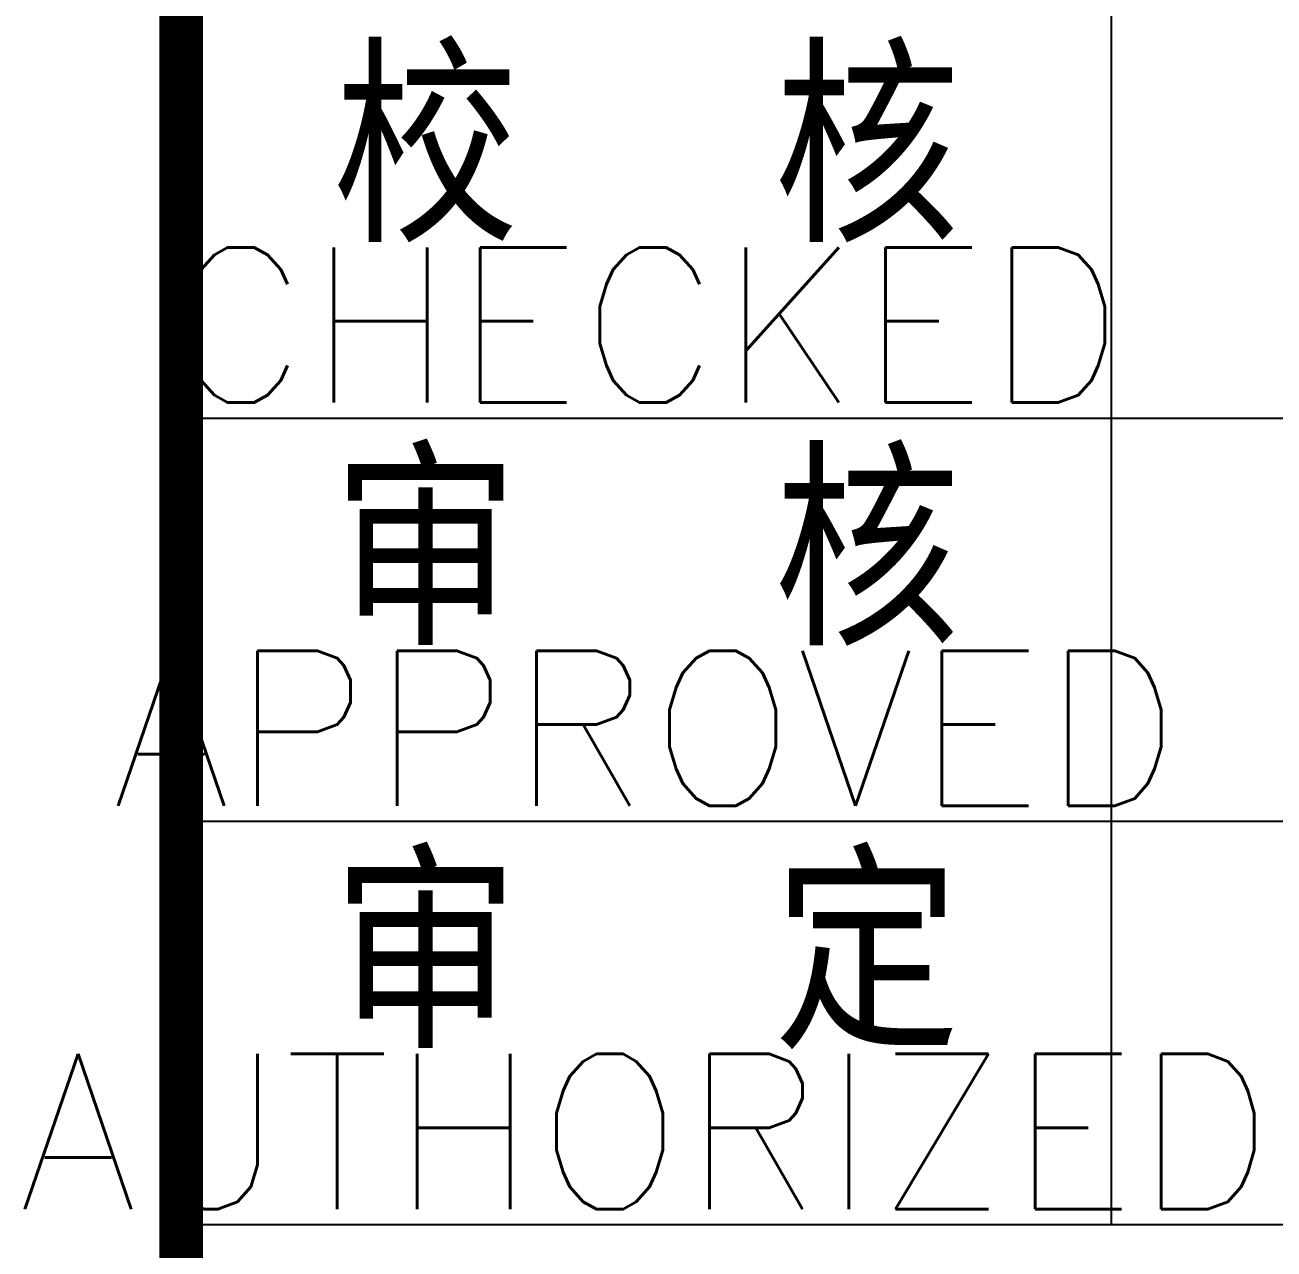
# Model space of a CAD drawing. Header units: millimetres. Extents: x 865974 to 875117, y 41124 to 44891.
# Drawn here: x 869462.51 to 869482.65, y 41143.21 to 41162.94 of the extents above; entities that cross this region are included whole.
import ezdxf
from ezdxf.enums import TextEntityAlignment as Align

# ---------------------------------------------------------------- set-up
doc = ezdxf.new("R2010")
doc.units = ezdxf.units.MM
doc.header["$LTSCALE"] = 1000
doc.header["$MEASUREMENT"] = 0
doc.styles.add('ECEC_TQ', font='txt_l.shx', dxfattribs={"bigfont": 'hztxt_l.shx'})

msp = doc.modelspace()

# ---------------------------------------------------------------- linework, layer by layer
for p, q in [((869480.031, 41143.604), (869480.031, 41176.104)), ((869465.031, 41156.604), (869520.031, 41156.604)), ((869465.031, 41150.104), (869520.031, 41150.104)), ((869465.031, 41143.604), (869645.031, 41143.604))]:
    msp.add_line(p, q)
at = {"const_width": 0.7}
msp.add_lwpolyline([(869465.031, 41193.604), (869465.031, 41133.604)], dxfattribs=at)

# ---------------------------------------------------------------- texts
at = {"style": 'ECEC_TQ'}
for s, height, p in [('校  核', 3, (869472.531, 41161.104)), ('CHECKED', 2.5, (869472.531, 41158.104)), ('审  核', 3, (869472.531, 41154.604)), ('APPROVED', 2.5, (869472.531, 41151.604)), ('审  定', 3, (869472.531, 41148.104)), ('AUTHORIZED', 2.5, (869472.531, 41145.104))]:
    msp.add_text(s, height=height, dxfattribs=at).set_placement(p, align=Align.MIDDLE)

doc.saveas('drawing.dxf')
